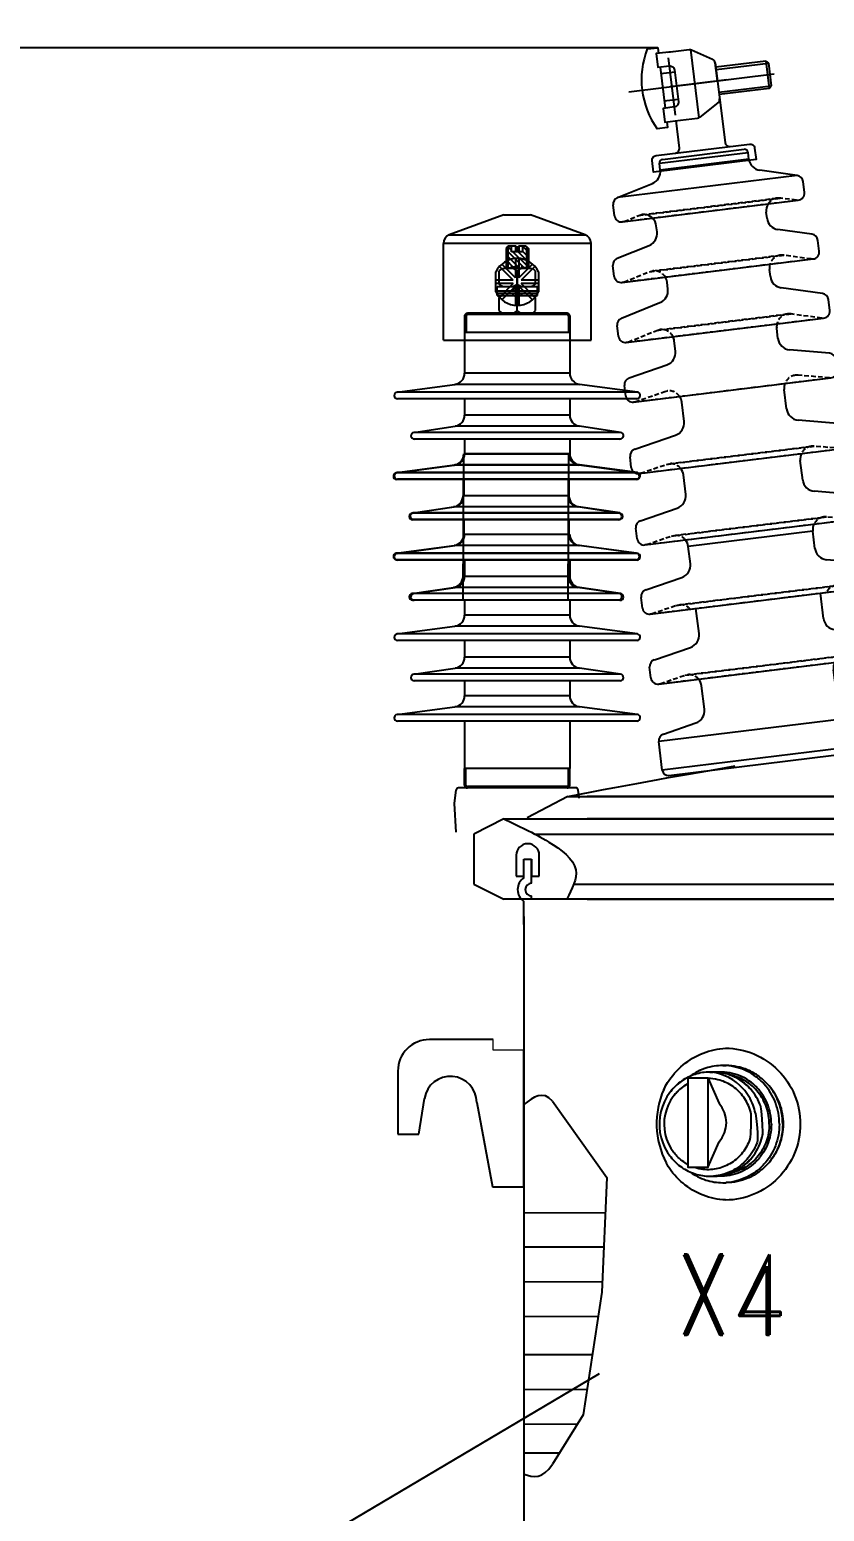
# Model space of a CAD drawing. Extents: x 4438 to 384502, y -178203 to -21188.
# Drawn here: x 381675.2 to 381908.5, y -172751.6 to -172316.9 of the extents above; entities that cross this region are included whole.
import ezdxf

# ---------------------------------------------------------------- set-up
doc = ezdxf.new("R2010")
doc.units = 0
doc.header["$LTSCALE"] = 8
doc.header["$MEASUREMENT"] = 0
doc.linetypes.add('ACAD_ISO04W100', pattern=[30, 24, -3, 0, -3])
doc.linetypes.add('HIDDEN', pattern=[0.375, 0.25, -0.125])
doc.layers.get('0').update_dxf_attribs({"linetype": 'CONTINUOUS'})
doc.layers.get('DEFPOINTS').update_dxf_attribs({"linetype": 'CONTINUOUS'})
for name, color, linetype in [('CEN', 1, 'ACAD_ISO04W100'), ('DEFAULT_2', 8, 'HIDDEN'), ('PL', 5, 'CONTINUOUS')]:
    doc.layers.add(name, color=color, linetype=linetype)
doc.layers.add('细', color=7, linetype='CONTINUOUS', lineweight=20)
doc.styles.add('DFT', font='simplex', dxfattribs={"width": 0.67, "bigfont": 'dft'})
doc.styles.add('数字与字母', font='romand.shx', dxfattribs={"width": 0.8, "bigfont": 'hztxt.shx'})
doc.dimstyles.new('INTE$0', dxfattribs={"dimscale": 5, "dimtxt": 4, "dimasz": 3, "dimexe": 3, "dimexo": 0, "dimgap": 1, "dimtad": 1, "dimdec": 3, "dimdsep": 46, "dimtxsty": 'DFT', "dimcen": 0, "dimclrd": 3, "dimclre": 3, "dimclrt": 6, "dimadec": 0, "dimazin": 0, "dimtfac": 1, "dimtdec": 3, "dimtix": 1, "dimtmove": 1, "dimatfit": 0, "dimfxl": 1, "dimtolj": 1, "dimtzin": 0, "dimarcsym": 0})

# ---------------------------------------------------------------- blocks, each defined once
blk = doc.blocks.new('*D19')
at = {"color": 3, "lineweight": -2, "transparency": 16777216}
for p, q in [((381859.58, -172322.17), (381582.87, -172322.17)), ((381597.87, -172352.17), (381597.87, -173004.6)), ((381820.31, -173034.6), (381582.87, -173034.6))]:
    blk.add_line(p, q, dxfattribs=at)
at = {"color": 3, "transparency": 16777216}
for points in [[(381592.87, -172352.17), (381602.87, -172352.17), (381597.87, -172322.17)], [(381592.87, -173004.6), (381602.87, -173004.6), (381597.87, -173034.6)]]:
    blk.add_solid(points, dxfattribs=at)
at = {"layer": 'DEFPOINTS', "color": 0, "transparency": 16777216}
for p in [(381859.58, -172322.17), (381597.87, -173034.6), (381820.31, -173034.6)]:
    blk.add_point(p, dxfattribs=at)
at = {"color": 6, "transparency": 16777216, "insert": (381562.87, -172678.38), "char_height": 45, "attachment_point": 5, "rotation": 90, "style": 'DFT'}
blk.add_mtext('\\A1;1230', dxfattribs=at)
blk = doc.blocks.new('8')
at = {"color": 7, "linetype": 'Continuous'}
for p, q in [((3546.32, -353.17), (3546.32, -350.18)), ((3546.32, -350.18), (3585.18, -350.18)), ((3585.18, -353.17), (3546.32, -353.17)), ((3547.84, -348.66), (3583.66, -348.66)), ((3585.18, -353.17), (3585.18, -350.18)), ((3526.36, -362.81), (3542.18, -358.57)), ((3605.15, -362.81), (3589.33, -358.57)), ((3524.1, -370.5), (3524.1, -365.76)), ((3605.15, -362.81), (3526.36, -362.81)), ((3607.41, -370.5), (3607.41, -365.76)), ((3527.15, -373.55), (3604.36, -373.55)), ((3541.62, -379.71), (3541.62, -377.06)), ((3589.88, -379.71), (3589.88, -377.06)), ((3523.05, -388.97), (3537.48, -385.11)), ((3608.45, -388.97), (3594.03, -385.11)), ((3520.79, -396.66), (3520.79, -391.92)), ((3610.71, -396.66), (3610.71, -391.92)), ((3523.84, -399.71), (3607.66, -399.71)), ((3543.27, -405.05), (3543.27, -401.9)), ((3588.23, -405.05), (3588.23, -401.9)), ((3521.66, -415.13), (3539.13, -410.45)), ((3609.85, -415.13), (3592.38, -410.45)), ((3519.4, -422.82), (3519.4, -418.08)), ((3612.11, -422.82), (3612.11, -418.08)), ((3522.45, -425.87), (3609.06, -425.87)), ((3543.27, -432.23), (3543.27, -427.68)), ((3588.23, -432.23), (3588.23, -427.68)), ((3521.81, -441.32), (3538.85, -437.7)), ((3609.69, -441.32), (3592.66, -437.7)), ((3519.4, -448.98), (3519.4, -444.3)), ((3612.11, -448.98), (3612.11, -444.3)), ((3522.45, -452.03), (3609.06, -452.03)), ((3543.27, -463.09), (3543.27, -454.58)), ((3588.23, -463.09), (3588.23, -454.58)), ((3520.42, -472.48), (3538.85, -468.56)), ((3611.09, -472.48), (3592.66, -468.56)), ((3518, -480.14), (3518, -475.46)), ((3613.5, -480.14), (3613.5, -475.46)), ((3521.05, -483.19), (3610.45, -483.19)), ((3540.1, -494.66), (3540.1, -486.11)), ((3591.41, -494.66), (3591.41, -486.11)), ((3519.15, -503.64), (3535.67, -500.12)), ((3612.36, -503.64), (3595.84, -500.12)), ((3516.73, -511.3), (3516.73, -506.62)), ((3614.77, -511.3), (3614.77, -506.62)), ((3519.78, -514.35), (3611.72, -514.35)), ((3538.45, -524.87), (3538.45, -517.35)), ((3593.06, -517.35), (3538.45, -517.35)), ((3593.06, -524.87), (3593.06, -517.35)), ((3517.75, -533.8), (3534.02, -530.34)), ((3613.76, -533.8), (3597.49, -530.34)), ((3515.33, -541.46), (3515.33, -536.78)), ((3616.17, -541.46), (3616.17, -536.78)), ((3518.38, -544.51), (3613.12, -544.51)), ((3538.45, -555.54), (3538.45, -544.44)), ((3593.06, -555.54), (3593.06, -544.44)), ((3517.75, -564.46), (3534.02, -561.01)), ((3613.76, -564.46), (3597.49, -561.01)), ((3515.33, -572.13), (3515.33, -567.45)), ((3616.17, -572.13), (3616.17, -567.45)), ((3518.38, -575.18), (3613.12, -575.18)), ((3536.8, -588.5), (3536.8, -578.24)), ((3594.71, -588.5), (3594.71, -578.24)), ((3517.75, -597.08), (3532.37, -593.97)), ((3613.76, -597.08), (3599.14, -593.97)), ((3515.33, -612.62), (3515.33, -600.06)), ((3616.17, -600.06), (3515.33, -600.06)), ((3616.17, -612.62), (3616.17, -600.06)), ((3616.17, -612.62), (3515.33, -612.62)), ((3517.87, -615.16), (3613.63, -615.16))]:
    blk.add_line(p, q, dxfattribs=at)
for centre, radius, start, end in [((3540.73, -353.17), 5.59, 285, 0), ((3547.84, -350.18), 1.52, 90, 180), ((3583.66, -350.18), 1.52, 0, 90), ((3590.77, -353.17), 5.59, 180, 255), ((3527.15, -365.76), 3.05, 105, 180), ((3604.36, -365.76), 3.05, 0, 75), ((3527.15, -370.5), 3.05, 180, 270), ((3536.03, -377.06), 5.59, 0, 39.38393), ((3595.47, -377.06), 5.59, 140.61607, 180), ((3604.36, -370.5), 3.05, 270, 0), ((3536.03, -379.71), 5.59, 285, 0), ((3595.47, -379.71), 5.59, 180, 255), ((3523.84, -391.92), 3.05, 105, 180), ((3607.66, -391.92), 3.05, 0, 75), ((3523.84, -396.66), 3.05, 180, 270), ((3537.68, -401.9), 5.59, 0, 23.29863), ((3593.82, -401.9), 5.59, 156.70137, 180), ((3607.66, -396.66), 3.05, 270, 0), ((3537.68, -405.05), 5.59, 285, 0), ((3593.82, -405.05), 5.59, 180, 255), ((3522.45, -418.08), 3.05, 105, 180), ((3609.06, -418.08), 3.05, 0, 75), ((3522.45, -422.82), 3.05, 180, 270), ((3609.06, -422.82), 3.05, 270, 0), ((3537.68, -427.68), 5.59, 0, 19.01022), ((3593.82, -427.68), 5.59, 160.98978, 180), ((3537.68, -432.23), 5.59, 282, 0), ((3593.82, -432.23), 5.59, 180, 258), ((3522.45, -444.3), 3.05, 102, 180), ((3609.06, -444.3), 3.05, 0, 78), ((3522.45, -448.98), 3.05, 180, 270), ((3609.06, -448.98), 3.05, 270, 0), ((3537.68, -454.58), 5.59, 0, 27.37606), ((3593.82, -454.58), 5.59, 152.62394, 180), ((3537.68, -463.09), 5.59, 282, 0), ((3593.82, -463.09), 5.59, 180, 258), ((3521.05, -475.46), 3.05, 102, 180), ((3610.45, -475.46), 3.05, 0, 78), ((3521.05, -480.14), 3.05, 180, 270), ((3534.51, -486.11), 5.59, 0, 31.68839), ((3597, -486.11), 5.59, 148.31161, 180), ((3610.45, -480.14), 3.05, 270, 0), ((3534.51, -494.66), 5.59, 282, 0), ((3597, -494.66), 5.59, 180, 258), ((3519.78, -506.62), 3.05, 102, 180), ((3611.72, -506.62), 3.05, 0, 78), ((3519.78, -511.3), 3.05, 180, 270), ((3532.86, -517.35), 5.59, 0, 32.609), ((3598.65, -517.35), 5.59, 147.391, 180), ((3611.72, -511.3), 3.05, 270, 0), ((3532.86, -524.87), 5.59, 282, 0), ((3598.65, -524.87), 5.59, 180, 258), ((3518.38, -536.78), 3.05, 102, 180), ((3613.12, -536.78), 3.05, 0, 78), ((3518.38, -541.46), 3.05, 180, 270), ((3613.12, -541.46), 3.05, 270, 0), ((3532.86, -555.54), 5.59, 282, 0), ((3598.65, -555.54), 5.59, 180, 258), ((3518.38, -567.45), 3.05, 102, 180), ((3613.12, -567.45), 3.05, 0, 78), ((3518.38, -572.13), 3.05, 180, 270), ((3613.12, -572.13), 3.05, 270, 0), ((3531.21, -578.24), 5.59, 0, 33.21466), ((3600.3, -578.24), 5.59, 146.78534, 180), ((3531.21, -588.5), 5.59, 282, 0), ((3600.3, -588.5), 5.59, 180, 258), ((3518.38, -600.06), 3.05, 102, 180), ((3613.12, -600.06), 3.05, 0, 78), ((3517.87, -612.62), 2.54, 180, 270), ((3613.63, -612.62), 2.54, 270, 0)]:
    blk.add_arc(centre, radius, start, end, dxfattribs=at)
at = {"layer": 'CEN', "ltscale": 0.5}
for p, q in [((3555.69, -305.09), (3555.69, -330.23)), ((3536.9, -317.66), (3600.69, -317.66)), ((3579.86, -317.66), (3554.93, -317.66))]:
    blk.add_line(p, q, dxfattribs=at)
at = {"layer": 'DEFAULT_2', "color": 8, "linetype": 'HIDDEN'}
for p, q in [((3527.94, -373.45), (3527.15, -373.55)), ((3527.94, -373.45), (3534.59, -371.67)), ((3527.94, -373.45), (3603.57, -373.45)), ((3534.59, -371.67), (3536.03, -371.47)), ((3534.59, -371.67), (3596.92, -371.67)), ((3536.16, -371.47), (3595.35, -371.47)), ((3596.92, -371.67), (3595.47, -371.47)), ((3603.57, -373.45), (3596.92, -371.67)), ((3603.57, -373.45), (3604.36, -373.55)), ((3524.63, -399.61), (3523.84, -399.71)), ((3524.63, -399.61), (3536.24, -396.5)), ((3524.63, -399.61), (3606.87, -399.61)), ((3536.24, -396.5), (3537.68, -396.31)), ((3536.24, -396.5), (3595.27, -396.5)), ((3537.68, -396.31), (3593.82, -396.31)), ((3595.27, -396.5), (3593.82, -396.31)), ((3606.87, -399.61), (3595.27, -396.5)), ((3606.87, -399.61), (3607.66, -399.71)), ((3523.24, -425.77), (3536.24, -422.28)), ((3536.24, -422.28), (3537.68, -422.09)), ((3536.24, -422.28), (3595.27, -422.28)), ((3537.68, -422.09), (3593.82, -422.09)), ((3595.27, -422.28), (3593.82, -422.09)), ((3608.27, -425.77), (3595.27, -422.28)), ((3523.24, -425.77), (3522.45, -425.87)), ((3523.24, -425.77), (3608.27, -425.77)), ((3608.27, -425.77), (3609.06, -425.87)), ((3523.08, -451.96), (3536.52, -449.11)), ((3536.52, -449.11), (3537.68, -448.99)), ((3594.99, -449.11), (3593.82, -448.99)), ((3608.42, -451.96), (3594.99, -449.11)), ((3523.08, -451.96), (3522.45, -452.03)), ((3523.08, -451.96), (3608.42, -451.96)), ((3608.42, -451.96), (3609.06, -452.03)), ((3521.69, -483.12), (3521.05, -483.19)), ((3521.69, -483.12), (3533.35, -480.65)), ((3521.69, -483.12), (3609.82, -483.12)), ((3533.35, -480.65), (3534.51, -480.52)), ((3533.35, -480.65), (3598.16, -480.65)), ((3534.64, -480.52), (3596.87, -480.52)), ((3598.16, -480.65), (3597, -480.52)), ((3609.82, -483.12), (3598.16, -480.65)), ((3609.82, -483.12), (3610.45, -483.19)), ((3520.42, -514.28), (3519.78, -514.35)), ((3520.42, -514.28), (3531.7, -511.89)), ((3520.42, -514.28), (3611.09, -514.28)), ((3531.7, -511.89), (3532.86, -511.76)), ((3531.7, -511.89), (3599.81, -511.89)), ((3533, -511.76), (3598.51, -511.76)), ((3599.81, -511.89), (3598.65, -511.76)), ((3611.09, -514.28), (3599.81, -511.89)), ((3611.09, -514.28), (3611.72, -514.35)), ((3519.02, -544.44), (3518.38, -544.51)), ((3519.02, -544.44), (3530.05, -542.1)), ((3519.02, -544.44), (3612.49, -544.44)), ((3530.05, -542.1), (3531.21, -541.98)), ((3530.05, -542.1), (3601.46, -542.1)), ((3531.36, -541.98), (3600.15, -541.98)), ((3601.46, -542.1), (3600.3, -541.98)), ((3612.49, -544.44), (3601.46, -542.1)), ((3612.49, -544.44), (3613.12, -544.51)), ((3519.02, -575.11), (3530.05, -572.77)), ((3530.05, -572.77), (3531.21, -572.65)), ((3530.05, -572.77), (3601.46, -572.77)), ((3531.36, -572.65), (3600.15, -572.65)), ((3601.46, -572.77), (3600.3, -572.65)), ((3612.49, -575.11), (3601.46, -572.77)), ((3519.02, -575.11), (3518.38, -575.18)), ((3519.02, -575.11), (3612.49, -575.11)), ((3612.49, -575.11), (3613.12, -575.18))]:
    blk.add_line(p, q, dxfattribs=at)
for centre, start, end in [((3536.03, -377.06), 39.38393, 90), ((3595.47, -377.06), 90, 140.61607), ((3537.68, -401.9), 23.29863, 90), ((3593.82, -401.9), 90, 156.70137), ((3537.68, -427.68), 19.01022, 90), ((3593.82, -427.68), 90, 160.98978), ((3537.68, -454.58), 27.37606, 90), ((3593.82, -454.58), 90, 152.62394), ((3534.51, -486.11), 31.68839, 90), ((3597, -486.11), 90, 148.31161), ((3532.86, -517.35), 32.609, 90), ((3598.65, -517.35), 90, 147.391), ((3531.21, -547.57), 33.21466, 90), ((3600.3, -547.57), 90, 146.78534), ((3531.21, -578.24), 33.21466, 90), ((3600.3, -578.24), 90, 146.78534)]:
    blk.add_arc(centre, 5.59, start, end, dxfattribs=at)
at = {"layer": 'PL', "ltscale": 0.5}
for p, q in [((3565.73, -302.73), (3565.73, -332.66)), ((3557.75, -311.66), (3551.69, -311.66)), ((3575.75, -317.66), (3575.75, -309.79)), ((3597.69, -311.66), (3575.75, -311.66)), ((3575.75, -312.66), (3598.69, -312.66)), ((3597.69, -311.66), (3597.69, -323.66)), ((3597.69, -311.66), (3598.69, -312.66)), ((3557.75, -323.66), (3551.69, -323.66)), ((3574.78, -327.24), (3566.23, -332.38)), ((3575.75, -322.66), (3598.69, -322.66)), ((3597.69, -323.66), (3598.69, -322.66)), ((3557.75, -332.66), (3565.2, -332.66))]:
    blk.add_line(p, q, dxfattribs=at)
for points in [[(3547.09, -300.16), (3551.69, -300.16), (3551.69, -302.66)], [(3551.69, -308.66), (3551.69, -326.66)], [(3575.75, -309.79), (3575.75, -344.66)], [(3598.69, -312.66), (3598.69, -322.66)], [(3597.69, -323.66), (3575.75, -323.66)], [(3551.69, -332.66), (3551.69, -335.16), (3547.09, -335.16)], [(3555.75, -344.66), (3555.75, -332.66)]]:
    blk.add_lwpolyline(points, dxfattribs=at)
for points in [[(3557.75, -302.66), (3550.75, -302.66), (3550.75, -308.66), (3555.75, -308.66, -0.414214), (3557.75, -310.66), (3557.75, -324.66, -0.414214), (3555.75, -326.66), (3550.75, -326.66), (3550.75, -332.66), (3557.75, -332.66)], [(3555.75, -302.66), (3565.2, -302.66, -0.135933), (3566.23, -302.95), (3574.78, -308.08)]]:
    blk.add_lwpolyline(points, format="xyb", dxfattribs=at)
blk.add_lwpolyline([(3545.25, -346.66), (3586.25, -346.66, -0.414214), (3588.25, -348.66), (3588.25, -353.66), (3543.25, -353.66), (3543.25, -348.66, -0.414214)], format="xyb", close=True, dxfattribs=at)
for centre, radius, start, end in [((3579.69, -317.66), 37, 151.77255, 208.22745), ((3573.75, -309.79), 2, 0, 59.03624), ((3573.75, -325.53), 2, 300.96376, 0), ((3565.2, -330.66), 2, 270, 300.96376), ((3553.75, -344.66), 2, 270, 0), ((3577.75, -344.66), 2, 180, 270)]:
    blk.add_arc(centre, radius, start, end, dxfattribs=at)

msp = doc.modelspace()

# ---------------------------------------------------------------- hatches: boundary and pattern name
at = {"layer": 'PL', "ltscale": 0.5}
h = msp.add_hatch(dxfattribs=at)
h.set_pattern_fill('ANSI31', color=256, scale=0.32832, style=0)
h.set_pattern_definition([(135, (339962.367, -166398.977), (0.737099422, 0.737099422), [])])
edge = h.paths.add_edge_path()
edge.add_line((381821.095, -172380.506), (381821.62, -172381.032))
edge.add_line((381821.62, -172381.032), (381821.62, -172386.469))
edge.add_spline(control_points=[(381821.62, -172386.469), (381821.443, -172386.588), (381821.267, -172386.707), (381821.095, -172386.782)], knot_values=[0, 0, 0, 0, 0.8057707, 0.8057707, 0.8057707, 0.8057707], degree=3, periodic=0)
edge.add_line((381821.095, -172386.782), (381821.095, -172380.506))
edge = h.paths.add_edge_path()
edge.add_line((381815.579, -172380.506), (381815.71, -172380.375))
edge.add_line((381815.71, -172380.375), (381816.695, -172380.375))
edge.add_line((381816.695, -172380.375), (381816.695, -172382.017))
edge.add_line((381816.695, -172382.017), (381819.979, -172382.017))
edge.add_line((381819.979, -172382.017), (381819.979, -172380.375))
edge.add_line((381819.979, -172380.375), (381820.964, -172380.375))
edge.add_line((381820.964, -172380.375), (381821.095, -172380.506))
edge.add_line((381821.095, -172380.506), (381821.095, -172386.782))
edge.add_spline(control_points=[(381821.095, -172386.782), (381820.897, -172386.868), (381820.478, -172386.926), (381819.906, -172386.019), (381819.508, -172386.763), (381819.252, -172386.93), (381819.232, -172386.942)], knot_values=[0.8057707, 0.8057707, 0.8057707, 0.8057707, 1.7319355, 2.8426125, 4.1334263, 4.24436, 4.24436, 4.24436, 4.24436], degree=3, periodic=0)
edge.add_line((381819.232, -172386.942), (381818.569, -172386.942))
edge.add_spline(control_points=[(381818.569, -172386.942), (381818.088, -172386.763), (381817.079, -172385.955), (381816.091, -172387.075), (381815.636, -172386.718), (381815.579, -172386.677)], knot_values=[5.3534592, 5.3534592, 5.3534592, 5.3534592, 7.6165352, 9.6787752, 9.9790451, 9.9790451, 9.9790451, 9.9790451], degree=3, periodic=0)
edge.add_spline(control_points=[(381815.054, -172386.75), (381815.157, -172386.663), (381815.332, -172386.513), (381815.506, -172386.625), (381815.579, -172386.677)], knot_values=[9.9790451, 9.9790451, 9.9790451, 9.9790451, 10.5176545, 10.8980968, 10.8980968, 10.8980968, 10.8980968], degree=3, periodic=0)
edge.add_line((381815.579, -172386.677), (381815.579, -172380.506))
edge = h.paths.add_edge_path()
edge.add_line((381815.054, -172381.032), (381815.579, -172380.506))
edge.add_line((381815.579, -172380.506), (381815.579, -172386.677))
edge.add_spline(control_points=[(381815.579, -172386.677), (381815.506, -172386.625), (381815.332, -172386.513), (381815.157, -172386.663), (381815.054, -172386.75)], knot_values=[9.9790451, 9.9790451, 9.9790451, 9.9790451, 10.3594874, 10.8980968, 10.8980968, 10.8980968, 10.8980968], degree=3, periodic=0)
edge.add_line((381815.054, -172386.75), (381815.054, -172381.032))

# ---------------------------------------------------------------- linework, layer by layer
at = {"color": 1}
msp.add_line((381738.741, -172772.537), (381842.438, -172711.137), dxfattribs=at)
at = {"layer": 'PL', "ltscale": 0.5}
for p, q in [((381814.397, -172371.182), (381798.382, -172377.113)), ((381814.397, -172371.182), (381822.277, -172371.182)), ((381838.292, -172377.113), (381822.277, -172371.182)), ((381796.668, -172407.954), (381796.668, -172379.576)), ((381840.006, -172379.576), (381796.668, -172379.576)), ((381798.382, -172377.113), (381838.292, -172377.113)), ((381840.006, -172407.954), (381840.006, -172379.576)), ((381815.71, -172380.375), (381815.054, -172381.032)), ((381815.054, -172381.032), (381815.054, -172386.942)), ((381815.579, -172380.506), (381815.579, -172386.942)), ((381818.009, -172380.375), (381815.71, -172380.375)), ((381816.695, -172382.017), (381816.695, -172380.375)), ((381819.979, -172382.017), (381816.695, -172382.017)), ((381817.816, -172380.616), (381817.816, -172381.775)), ((381817.844, -172384.018), (381817.844, -172389.706)), ((381818.009, -172380.375), (381818.009, -172382.017)), ((381818.665, -172382.017), (381818.665, -172380.375)), ((381820.964, -172380.375), (381818.665, -172380.375)), ((381818.829, -172384.018), (381818.829, -172389.706)), ((381818.858, -172381.801), (381818.858, -172380.591)), ((381819.979, -172382.017), (381819.979, -172380.375)), ((381820.964, -172380.375), (381821.62, -172381.032)), ((381821.095, -172380.506), (381821.095, -172386.942)), ((381821.62, -172381.032), (381821.62, -172386.942)), ((381812.935, -172387.738), (381812.935, -172391.399)), ((381817.148, -172390.402), (381813.126, -172386.38)), ((381817.844, -172389.706), (381813.822, -172385.684)), ((381822.226, -172386.942), (381814.448, -172386.942)), ((381818.337, -172391.399), (381818.337, -172387.738)), ((381818.337, -172388.574), (381818.337, -172396.252)), ((381822.852, -172385.684), (381818.829, -172389.706)), ((381823.548, -172386.38), (381819.526, -172390.402)), ((381823.739, -172391.399), (381823.739, -172387.738)), ((381817.148, -172390.402), (381812.099, -172390.402)), ((381817.148, -172391.387), (381812.099, -172391.387)), ((381812.428, -172394.821), (381812.428, -172392.195)), ((381812.428, -172392.195), (381824.246, -172392.195)), ((381817.148, -172391.387), (381813.126, -172395.409)), ((381817.844, -172392.084), (381813.822, -172396.106)), ((381816.847, -172393.508), (381817.936, -172392.195)), ((381817.844, -172392.084), (381817.844, -172397.772)), ((381817.98, -172393.508), (381819.069, -172392.195)), ((381822.852, -172396.106), (381818.829, -172392.084)), ((381818.829, -172392.084), (381818.829, -172397.772)), ((381824.575, -172390.402), (381819.526, -172390.402)), ((381824.575, -172391.387), (381819.526, -172391.387)), ((381823.548, -172395.409), (381819.526, -172391.387)), ((381824.246, -172394.821), (381824.246, -172392.195)), ((381812.428, -172393.508), (381824.246, -172393.508)), ((381812.428, -172394.165), (381824.246, -172394.165)), ((381812.428, -172394.821), (381824.246, -172394.821)), ((381812.935, -172395.617), (381812.935, -172399.278)), ((381818.337, -172399.278), (381818.337, -172395.617)), ((381823.739, -172399.278), (381823.739, -172395.617)), ((381802.906, -172400.862), (381802.906, -172405.721)), ((381803.3, -172400.862), (381803.3, -172405.721)), ((381832.98, -172400.074), (381803.694, -172400.074)), ((381832.98, -172400.468), (381803.694, -172400.468)), ((381833.374, -172400.862), (381833.374, -172405.721)), ((381833.768, -172400.862), (381833.768, -172405.721)), ((381802.906, -172405.721), (381802.906, -172407.954)), ((381803.3, -172405.721), (381802.906, -172405.721)), ((381833.374, -172405.721), (381803.3, -172405.721)), ((381833.768, -172405.721), (381833.374, -172405.721)), ((381833.768, -172405.721), (381833.768, -172407.954)), ((381796.668, -172407.954), (381840.006, -172407.954)), ((381802.906, -172407.954), (381802.906, -172417.698)), ((381833.768, -172407.954), (381833.768, -172417.679)), ((381833.768, -172417.698), (381802.906, -172417.698)), ((381783.076, -172423.201), (381800.057, -172420.933)), ((381853.598, -172423.201), (381783.076, -172423.201)), ((381836.617, -172420.933), (381800.057, -172420.933)), ((381853.598, -172423.201), (381836.617, -172420.933)), ((381853.519, -172425.161), (381783.155, -172425.161)), ((381802.906, -172425.161), (381802.906, -172429.986)), ((381833.768, -172425.161), (381833.768, -172429.986)), ((381833.768, -172429.986), (381802.906, -172429.986)), ((381787.988, -172435.019), (381800.101, -172433.234)), ((381848.686, -172435.019), (381787.988, -172435.019)), ((381836.572, -172433.234), (381800.101, -172433.234)), ((381848.686, -172435.019), (381836.572, -172433.234)), ((381848.594, -172436.977), (381788.08, -172436.977)), ((381802.906, -172436.977), (381802.906, -172441.337)), ((381833.768, -172436.977), (381833.768, -172441.337)), ((381782.832, -172446.883), (381799.813, -172444.615)), ((381783.076, -172446.84), (381800.057, -172444.572)), ((381836.372, -172444.615), (381799.813, -172444.615)), ((381836.617, -172444.572), (381800.057, -172444.572)), ((381802.423, -172484.255), (381802.662, -172441.38)), ((381802.423, -172484.255), (381802.662, -172441.38)), ((381833.524, -172441.38), (381802.662, -172441.38)), ((381833.768, -172441.337), (381802.906, -172441.337)), ((381833.285, -172484.255), (381833.524, -172441.38)), ((381833.285, -172484.255), (381833.524, -172441.38)), ((381853.353, -172446.883), (381836.372, -172444.615)), ((381853.598, -172446.84), (381836.617, -172444.572)), ((381853.353, -172446.883), (381782.832, -172446.883)), ((381853.274, -172448.843), (381782.911, -172448.843)), ((381853.598, -172446.84), (381783.076, -172446.84)), ((381853.519, -172448.8), (381783.155, -172448.8)), ((381802.42, -172448.843), (381802.42, -172453.668)), ((381802.664, -172448.8), (381802.664, -172453.625)), ((381833.282, -172448.843), (381833.282, -172453.668)), ((381833.526, -172448.8), (381833.526, -172453.625)), ((381833.282, -172453.668), (381802.42, -172453.668)), ((381833.526, -172453.625), (381802.664, -172453.625)), ((381787.502, -172458.701), (381799.615, -172456.916)), ((381787.746, -172458.658), (381799.86, -172456.873)), ((381836.087, -172456.916), (381799.615, -172456.916)), ((381836.331, -172456.873), (381799.86, -172456.873)), ((381848.2, -172458.701), (381836.087, -172456.916)), ((381848.444, -172458.658), (381836.331, -172456.873)), ((381848.2, -172458.701), (381787.502, -172458.701)), ((381848.108, -172460.659), (381787.594, -172460.659)), ((381848.444, -172458.658), (381787.746, -172458.658)), ((381848.352, -172460.616), (381787.838, -172460.616)), ((381802.42, -172460.659), (381802.42, -172465.019)), ((381802.42, -172460.659), (381802.42, -172465.019)), ((381802.664, -172460.616), (381802.664, -172464.976)), ((381802.664, -172460.616), (381802.664, -172464.976)), ((381833.282, -172460.659), (381833.282, -172465.019)), ((381833.282, -172460.659), (381833.282, -172465.019)), ((381833.526, -172460.616), (381833.526, -172464.976)), ((381833.526, -172460.616), (381833.526, -172464.976)), ((381833.526, -172464.976), (381802.664, -172464.976)), ((381833.765, -172465.019), (381802.903, -172465.019)), ((381782.835, -172470.479), (381799.816, -172468.211)), ((381853.356, -172470.479), (381782.835, -172470.479)), ((381783.074, -172470.522), (381800.055, -172468.254)), ((381853.595, -172470.522), (381783.074, -172470.522)), ((381836.375, -172468.211), (381799.816, -172468.211)), ((381836.614, -172468.254), (381800.055, -172468.254)), ((381853.356, -172470.479), (381836.375, -172468.211)), ((381853.595, -172470.522), (381836.614, -172468.254)), ((381853.277, -172472.439), (381782.914, -172472.439)), ((381853.516, -172472.482), (381783.152, -172472.482)), ((381802.423, -172472.439), (381802.423, -172477.264)), ((381802.903, -172472.482), (381802.903, -172477.307)), ((381833.285, -172472.439), (381833.285, -172477.264)), ((381833.765, -172472.482), (381833.765, -172477.307)), ((381833.285, -172477.264), (381802.423, -172477.264)), ((381833.765, -172477.307), (381802.903, -172477.307)), ((381787.505, -172482.297), (381799.618, -172480.512)), ((381848.203, -172482.297), (381787.505, -172482.297)), ((381848.111, -172484.255), (381787.597, -172484.255)), ((381787.985, -172482.34), (381800.099, -172480.555)), ((381848.683, -172482.34), (381787.985, -172482.34)), ((381836.089, -172480.512), (381799.618, -172480.512)), ((381836.57, -172480.555), (381800.099, -172480.555)), ((381848.203, -172482.297), (381836.089, -172480.512)), ((381848.683, -172482.34), (381836.57, -172480.555)), ((381848.591, -172484.298), (381788.077, -172484.298)), ((381802.903, -172484.298), (381802.903, -172488.658)), ((381802.903, -172484.298), (381802.903, -172488.658)), ((381833.765, -172484.298), (381833.765, -172488.658)), ((381833.765, -172484.298), (381833.765, -172488.658)), ((381783.074, -172494.161), (381800.055, -172491.893)), ((381836.614, -172491.893), (381800.055, -172491.893)), ((381833.765, -172488.658), (381802.903, -172488.658)), ((381853.595, -172494.161), (381836.614, -172491.893)), ((381853.595, -172494.161), (381783.074, -172494.161)), ((381853.516, -172496.121), (381783.152, -172496.121)), ((381802.903, -172496.121), (381802.903, -172500.946)), ((381833.765, -172496.121), (381833.765, -172500.946)), ((381833.765, -172500.946), (381802.903, -172500.946)), ((381787.985, -172505.979), (381800.099, -172504.194)), ((381848.683, -172505.979), (381787.985, -172505.979)), ((381836.57, -172504.194), (381800.099, -172504.194)), ((381848.683, -172505.979), (381836.57, -172504.194)), ((381848.591, -172507.937), (381788.077, -172507.937)), ((381802.903, -172507.937), (381802.903, -172512.297)), ((381802.903, -172507.937), (381802.903, -172512.297)), ((381833.765, -172507.937), (381833.765, -172512.297)), ((381833.765, -172507.937), (381833.765, -172512.297)), ((381833.765, -172512.297), (381802.903, -172512.297)), ((381783.074, -172517.8), (381800.055, -172515.532)), ((381853.595, -172517.8), (381783.074, -172517.8)), ((381836.614, -172515.532), (381800.055, -172515.532)), ((381853.595, -172517.8), (381836.614, -172515.532)), ((381853.516, -172519.76), (381783.152, -172519.76)), ((381802.903, -172519.76), (381802.903, -172533.676)), ((381833.765, -172519.76), (381833.765, -172533.676)), ((381803.297, -172533.676), (381802.903, -172533.676)), ((381802.903, -172538.535), (381802.903, -172533.676)), ((381803.297, -172533.676), (381802.903, -172533.676)), ((381802.903, -172538.535), (381802.903, -172533.676)), ((381803.297, -172538.535), (381803.297, -172533.676)), ((381833.371, -172533.676), (381803.297, -172533.676)), ((381803.297, -172538.535), (381803.297, -172533.676)), ((381833.371, -172533.676), (381803.297, -172533.676)), ((381833.765, -172533.676), (381833.371, -172533.676)), ((381833.371, -172538.535), (381833.371, -172533.676)), ((381833.765, -172533.676), (381833.371, -172533.676)), ((381833.371, -172538.535), (381833.371, -172533.676)), ((381833.765, -172538.535), (381833.765, -172533.676)), ((381833.765, -172538.535), (381833.765, -172533.676)), ((381799.948, -172543.92), (381800.428, -172539.902)), ((381835.843, -172539.323), (381801.08, -172539.323)), ((381832.977, -172538.929), (381803.691, -172538.929)), ((381832.977, -172539.323), (381803.691, -172539.323)), ((381832.977, -172539.323), (381803.691, -172539.323)), ((381836.53, -172542.322), (381836.241, -172539.902)), ((381800.435, -172552.349), (381799.948, -172543.92))]:
    msp.add_line(p, q, dxfattribs=at)
at = {"layer": 'PL', "color": 7, "ltscale": 0.5}
for p, q in [((381833.198, -172541.812), (381821.237, -172548.072)), ((381833.161, -172541.832), (382101.402, -172541.832)), ((382107.095, -172541.832), (381838.855, -172541.832)), ((381814.435, -172548.449), (381805.623, -172552.855)), ((381814.435, -172548.449), (382101.402, -172548.449)), ((382125.821, -172548.449), (381838.855, -172548.449)), ((381805.623, -172552.855), (381805.623, -172567.543)), ((381823.46, -172552.855), (381938.841, -172552.855)), ((381818.055, -172559.094), (381818.055, -172565.186)), ((381820.311, -172565.736), (381820.311, -172560.199)), ((381820.311, -172565.186), (381820.311, -172560.222)), ((381820.311, -172560.222), (381822.567, -172560.222)), ((381820.311, -172560.222), (381822.567, -172560.222)), ((381822.567, -172567.318), (381822.567, -172560.199)), ((381822.567, -172560.222), (381822.567, -172565.186)), ((381824.823, -172565.186), (381824.823, -172559.094)), ((381818.055, -172565.186), (381820.311, -172565.186)), ((381822.567, -172565.186), (381824.823, -172565.186)), ((381805.623, -172567.543), (381814.435, -172571.95)), ((381822.567, -172571.95), (381822.567, -172571.031)), ((381834.938, -172567.543), (381938.841, -172567.543)), ((382101.402, -172571.95), (381814.435, -172571.95)), ((381820.311, -172579.407), (381820.311, -172572.613)), ((381838.855, -172571.95), (382125.821, -172571.95)), ((381820.311, -172577.023), (381820.311, -173034.602)), ((381811.284, -172613.145), (381792.55, -172613.145)), ((381820.311, -172656.328), (381820.311, -172616.229)), ((381820.311, -172656.328), (381820.311, -172616.229)), ((381783.297, -172622.398), (381783.297, -172640.905)), ((381783.297, -172622.398), (381783.297, -172640.905)), ((381874.888, -172622.691), (381875.887, -172622.691)), ((381878.677, -172620.782), (381879.666, -172620.782)), ((381874.24, -172624.405), (381877.562, -172631.929)), ((381789.466, -172640.905), (381791.101, -172630.459)), ((381789.466, -172640.905), (381791.101, -172630.459)), ((381806.43, -172631.652), (381811.057, -172656.328)), ((381806.43, -172631.652), (381811.057, -172656.328)), ((381860.943, -172627.79), (381860.942, -172627.783)), ((381783.297, -172640.905), (381789.466, -172640.905)), ((381783.297, -172640.905), (381789.466, -172640.905)), ((381874.24, -172650.709), (381877.562, -172643.185)), ((381860.942, -172648.151), (381860.943, -172648.144)), ((381874.888, -172653.242), (381875.887, -172653.242)), ((381811.057, -172656.328), (381820.311, -172656.328)), ((381811.057, -172656.328), (381820.311, -172656.328)), ((381878.677, -172655.152), (381879.666, -172655.152)), ((381820.311, -172663.9), (381844.176, -172663.975)), ((381820.311, -172673.934), (381843.733, -172674.008)), ((381820.311, -172684.163), (381843.284, -172684.2)), ((381820.311, -172694.327), (381842.068, -172694.395)), ((381820.311, -172705.535), (381840.374, -172705.598)), ((381820.311, -172715.764), (381838.833, -172715.794)), ((381820.311, -172720.078), (381820.311, -172749.454)), ((381820.311, -172725.928), (381835.995, -172725.977)), ((381820.311, -172734.406), (381830.738, -172734.439))]:
    msp.add_line(p, q, dxfattribs=at)
at = {"layer": 'PL', "ltscale": 0.5}
for points in [[(381812.099, -172393.818), (381812.099, -172387.945)], [(381824.575, -172387.945), (381824.575, -172393.818)]]:
    msp.add_lwpolyline(points, dxfattribs=at)
at = {"layer": 'PL', "color": 7, "ltscale": 0.5}
msp.add_lwpolyline([(381868.52, -172624.405), (381874.24, -172624.405), (381874.24, -172650.709), (381868.52, -172650.709)], close=True, dxfattribs=at)
at = {"layer": 'PL', "color": 7, "ltscale": 0.5, "flags": 128}
msp.add_lwpolyline([(381828.716, -172631.249), (381844.633, -172653.611), (381843.15, -172687.24), (381837.711, -172723.216), (381828.716, -172737.692)], dxfattribs=at)
at = {"layer": 'PL', "ltscale": 0.5}
for centre, radius, start, end in [((381799.294, -172379.576), 2.627, 110.32314, 180), ((381837.38, -172379.576), 2.627, 0, 69.67686), ((381818.337, -172390.881), 6.895, 25.20877, 154.79123), ((381814.557, -172388.984), 2.045, 93.03774, 142.45965), ((381816.715, -172388.984), 2.045, 37.54035, 86.96226), ((381819.959, -172388.984), 2.045, 93.03774, 142.45965), ((381822.117, -172388.984), 2.045, 37.54035, 86.96226), ((381814.557, -172390.152), 2.045, 217.54035, 266.96226), ((381816.715, -172390.152), 2.045, 273.03774, 322.45965), ((381819.959, -172390.152), 2.045, 217.54035, 266.96226), ((381822.117, -172390.152), 2.045, 273.03774, 322.45965), ((381818.337, -172390.881), 6.895, 205.20877, 334.79123), ((381814.557, -172396.864), 2.045, 93.03774, 142.45965), ((381816.715, -172396.864), 2.045, 37.54035, 86.96226), ((381819.959, -172396.864), 2.045, 93.03774, 142.45965), ((381822.117, -172396.864), 2.045, 37.54035, 86.96226), ((381803.694, -172400.862), 0.788, 90, 180), ((381803.694, -172400.862), 0.394, 90, 180), ((381814.557, -172398.032), 2.045, 217.54035, 266.96226), ((381816.715, -172398.032), 2.045, 273.03774, 322.45965), ((381819.959, -172398.032), 2.045, 217.54035, 266.96226), ((381822.117, -172398.032), 2.045, 273.03774, 322.45965), ((381832.98, -172400.862), 0.788, 0, 89.9254), ((381832.98, -172400.862), 0.394, 0, 89.9254), ((381799.623, -172417.679), 3.283, 277.60747, 0), ((381837.051, -172417.679), 3.283, 180, 262.39253), ((381783.207, -172424.177), 0.985, 97.60747, 272), ((381853.467, -172424.177), 0.985, 268, 82.39253), ((381799.623, -172429.986), 3.283, 278.38367, 0), ((381837.051, -172429.986), 3.283, 180, 261.61633), ((381788.132, -172435.994), 0.985, 98.38367, 273), ((381848.542, -172435.994), 0.985, 267, 81.61633), ((381799.378, -172441.361), 3.283, 277.60747, 0), ((381799.623, -172441.318), 3.283, 277.60747, 0), ((381836.807, -172441.361), 3.283, 180, 262.39253), ((381837.051, -172441.318), 3.283, 180, 262.39253), ((381782.962, -172447.859), 0.985, 97.60747, 267), ((381783.207, -172447.816), 0.985, 97.60747, 267), ((381853.223, -172447.859), 0.985, 273, 82.39253), ((381853.467, -172447.816), 0.985, 273, 82.39253), ((381799.137, -172453.668), 3.283, 278.38367, 0), ((381799.381, -172453.625), 3.283, 278.38367, 0), ((381836.565, -172453.668), 3.283, 180, 261.61633), ((381836.81, -172453.625), 3.283, 180, 261.61633), ((381787.646, -172459.676), 0.985, 98.38367, 267), ((381787.89, -172459.633), 0.985, 98.38367, 267), ((381848.056, -172459.676), 0.985, 273, 81.61633), ((381848.301, -172459.633), 0.985, 273, 81.61633), ((381799.381, -172464.957), 3.283, 277.60747, 0), ((381799.62, -172465), 3.283, 277.60747, 0), ((381836.81, -172464.957), 3.283, 180, 262.39253), ((381837.049, -172465), 3.283, 180, 262.39253), ((381782.965, -172471.455), 0.985, 97.60747, 267), ((381783.204, -172471.498), 0.985, 97.60747, 267), ((381853.226, -172471.455), 0.985, 273, 82.39253), ((381853.465, -172471.498), 0.985, 273, 82.39253), ((381799.139, -172477.264), 3.283, 278.38367, 0), ((381799.62, -172477.307), 3.283, 278.38367, 0), ((381836.568, -172477.264), 3.283, 180, 261.61633), ((381837.049, -172477.307), 3.283, 180, 261.61633), ((381787.648, -172483.272), 0.985, 98.38367, 267), ((381788.129, -172483.315), 0.985, 98.38367, 267), ((381848.059, -172483.272), 0.985, 273, 81.61633), ((381848.54, -172483.315), 0.985, 273, 81.61633), ((381799.62, -172488.639), 3.283, 277.60747, 0), ((381837.049, -172488.639), 3.283, 180, 262.39253), ((381783.204, -172495.137), 0.985, 97.60747, 267), ((381853.465, -172495.137), 0.985, 273, 82.39253), ((381799.62, -172500.946), 3.283, 278.38367, 0), ((381837.049, -172500.946), 3.283, 180, 261.61633), ((381788.129, -172506.954), 0.985, 98.38367, 267), ((381848.54, -172506.954), 0.985, 273, 81.61633), ((381799.62, -172512.278), 3.283, 277.60747, 0), ((381837.049, -172512.278), 3.283, 180, 262.39253), ((381783.204, -172518.776), 0.985, 97.60747, 267), ((381853.465, -172518.776), 0.985, 273, 82.39253), ((381801.08, -172539.98), 0.657, 90, 173.17825), ((381803.691, -172538.535), 0.788, 180, 270), ((381803.691, -172538.535), 0.394, 180, 270), ((381832.977, -172538.535), 0.394, 270.0746, 0), ((381832.977, -172538.535), 0.788, 270.0746, 0), ((381835.589, -172539.98), 0.657, 6.82175, 90)]:
    msp.add_arc(centre, radius, start, end, dxfattribs=at)
at = {"layer": 'PL', "color": 7, "ltscale": 0.5}
for centre, radius, start, end in [((381821.439, -172559.094), 3.384, 0, 180), ((381822.567, -172569.174), 4.113, 123.26906, 236.73094), ((381822.567, -172569.174), 1.857, 90, 270), ((381792.55, -172622.398), 9.253, 90, 180), ((381792.55, -172622.398), 9.253, 90, 180), ((381874.888, -172636.953), 14.261, 85.98879, 89.99999), ((381873.424, -172637.626), 15.056, 41.72278, 82.42944), ((381874.89, -172636.929), 14.237, 85.56371, 85.98758), ((381875.887, -172636.957), 14.265, 83.66321, 89.99813), ((381875.882, -172636.993), 14.302, 78.88549, 83.65812), ((381875.878, -172637.008), 14.318, 75.09054, 78.88433), ((381878.677, -172636.819), 16.037, 86.47576, 89.99874), ((381875.856, -172637.087), 14.399, 69.98643, 75.0871), ((381798.719, -172631.652), 7.711, 0, 171.1042), ((381798.719, -172631.652), 7.711, 0, 171.1042), ((381875.51, -172637.969), 15.475, 120.07231, 212.31233), ((381874.971, -172637.967), 13.539, 118.45698, 217.67372), ((381875.842, -172637.126), 14.441, 66.61948, 69.98633), ((381875.796, -172637.229), 14.554, 60.95506, 66.61423), ((381875.767, -172637.282), 14.614, 58.24078, 60.95647), ((381875.691, -172637.401), 14.755, 51.75972, 58.23255), ((381875.648, -172637.457), 14.825, 49.94556, 51.76289), ((381875.541, -172637.579), 14.988, 42.33588, 49.93294), ((381884.142, -172637.804), 24.895, 156.26427, 207.53399), ((381871.38, -172637.557), 8.36, 317.68628, 42.31372), ((381875.541, -172638.355), 14.988, 310.06712, 317.66207), ((381874.888, -172638.981), 14.261, 270.00001, 274.01121), ((381874.89, -172639.005), 14.237, 274.01242, 274.43629), ((381875.887, -172638.977), 14.265, 270.00187, 276.33515), ((381875.882, -172638.941), 14.302, 276.34023, 281.11384), ((381875.878, -172638.925), 14.318, 281.115, 284.90778), ((381875.856, -172638.847), 14.399, 284.91123, 290.01233), ((381875.842, -172638.808), 14.441, 290.01243, 293.37925), ((381875.796, -172638.705), 14.554, 293.3845, 299.04372), ((381875.767, -172638.652), 14.614, 299.04231, 301.75859), ((381875.691, -172638.533), 14.755, 301.76683, 308.23914), ((381875.648, -172638.477), 14.825, 308.23597, 310.05451), ((381878.677, -172639.115), 16.037, 270.00126, 273.52424)]:
    msp.add_arc(centre, radius, start, end, dxfattribs=at)
at = {"layer": 'PL', "ltscale": 0.5}
msp.add_open_spline([(381821.62, -172386.469), (381821.24, -172386.725), (381820.616, -172387.146), (381819.906, -172386.019), (381818.973, -172387.763), (381817.34, -172385.66), (381816.01, -172387.167), (381815.39, -172386.464), (381815.157, -172386.663), (381815.054, -172386.75)], degree=3, knots=[0, 0, 0, 0, 1.7319355, 2.8426125, 4.1334263, 7.6165352, 9.6787752, 10.3594874, 10.8980968, 10.8980968, 10.8980968, 10.8980968], dxfattribs=at)
at = {"layer": 'PL', "color": 7, "ltscale": 0.5}
for points in [[(381833.198, -172541.812), (381852.252, -172538.182), (381868.392, -172535.244), (381882.319, -172532.879)], [(381828.716, -172631.249), (381825.899, -172627.943), (381823.081, -172630.055), (381820.311, -172632.189)], [(381820.311, -172740.663), (381823.035, -172741.532), (381825.849, -172742.246), (381828.716, -172737.692)]]:
    msp.add_open_spline(points, degree=3, dxfattribs=at)
msp.add_spline([(381814.435, -172548.449), (381827.584, -172555.21), (381835.535, -172563.361), (381832.85, -172571.95)], degree=3, dxfattribs=at)
for points, knots in [([(381861.352, -172627.783), (381861.689, -172627.105), (381863.192, -172624.422), (381866.752, -172620.34), (381872.727, -172616.787), (381877.257, -172615.819), (381879.514, -172615.713)], [0.1713312, 0.1713312, 0.1713312, 0.1713312, 0.25361004, 0.50477744, 0.75329172, 1, 1, 1, 1]), ([(381879.501, -172615.69), (381882.325, -172615.69), (381888.075, -172616.882), (381895.337, -172621.837), (381900.262, -172629.213), (381901.428, -172635.067), (381901.428, -172637.967)], [0, 0, 0, 0, 0.2459609, 0.4956412, 0.7474481, 1, 1, 1, 1]), ([(381874.888, -172622.691), (381873.427, -172622.691), (381870.477, -172623.146), (381866.465, -172625.126), (381863.892, -172627.56), (381862.722, -172629.228), (381862.431, -172629.693)], [0, 0, 0, 0, 0.24782256, 0.49672452, 0.74741621, 0.83991315, 0.83991315, 0.83991315, 0.83991315]), ([(381878.677, -172620.782), (381876.988, -172620.782), (381873.579, -172621.321), (381870.507, -172622.889), (381869.13, -172623.882)], [0, 0, 0, 0, 0.4988158, 1, 1, 1, 1]), ([(381890.361, -172641.151), (381890.423, -172640.831), (381890.225, -172634.049), (381889.652, -172632.096), (381888.281, -172629.44), (381886.432, -172627.11), (381884.177, -172625.194), (381881.6, -172623.768), (381878.801, -172622.889), (381876.856, -172622.691), (381875.887, -172622.691)], [0.12194374, 0.12194374, 0.12194374, 0.12194374, 0.12677734, 0.25327819, 0.37928554, 0.50464105, 0.62929002, 0.75328513, 0.876775, 1, 1, 1, 1]), ([(381892.938, -172637.967), (381892.938, -172636.913), (381892.727, -172634.803), (381891.787, -172631.775), (381890.266, -172629.009), (381888.226, -172626.626), (381885.754, -172624.728), (381882.956, -172623.396), (381879.953, -172622.691), (381877.896, -172622.658), (381876.882, -172622.751)], [0, 0, 0, 0, 0.1272333, 0.2541042, 0.3803285, 0.5057114, 0.6302036, 0.7539071, 0.8770607, 1, 1, 1, 1]), ([(381895.277, -172637.967), (381895.277, -172635.818), (381894.489, -172631.499), (381891.628, -172626.837), (381888.472, -172623.966), (381885.755, -172622.309), (381882.787, -172621.211), (381880.705, -172620.876), (381879.663, -172620.812)], [0, 0, 0, 0, 0.2532512, 0.5043432, 0.6292554, 0.7533897, 0.8768919, 1, 1, 1, 1]), ([(381896.265, -172637.967), (381896.265, -172636.844), (381896.052, -172634.596), (381895.103, -172631.356), (381893.562, -172628.367), (381891.487, -172625.745), (381888.956, -172623.592), (381886.066, -172621.991), (381882.93, -172621.004), (381880.751, -172620.782), (381879.666, -172620.782)], [0, 0, 0, 0, 0.1271196, 0.2539133, 0.3801207, 0.505552, 0.6301381, 0.7539382, 0.8771334, 1, 1, 1, 1]), ([(381868.52, -172626.064), (381867.296, -172626.712), (381865.779, -172627.863), (381864.556, -172629.299), (381864.256, -172629.693)], [0.75639103, 0.75639103, 0.75639103, 0.75639103, 0.87393683, 0.91589559, 0.91589559, 0.91589559, 0.91589559]), ([(381886.933, -172634.785), (381886.834, -172634.366), (381886.304, -172632.514), (381884.685, -172629.48), (381881.391, -172626.43), (381877.741, -172624.869), (381875.303, -172624.597), (381874.327, -172624.601)], [0.09088188, 0.09088188, 0.09088188, 0.09088188, 0.12735836, 0.2538312, 0.37890638, 0.50267986, 0.58548936, 0.58548936, 0.58548936, 0.58548936]), ([(381892.323, -172637.967), (381892.323, -172636.294), (381891.763, -172632.934), (381889.327, -172628.491), (381885.58, -172625.146), (381882.467, -172623.915), (381880.875, -172623.596)], [0, 0, 0, 0, 0.2534523, 0.5050708, 0.7538289, 1, 1, 1, 1]), ([(381888.25, -172634.785), (381888.083, -172633.975), (381887.33, -172631.362), (381885.905, -172629), (381884.661, -172627.605)], [0.28347025, 0.28347025, 0.28347025, 0.28347025, 0.50208843, 1, 1, 1, 1]), ([(381896.474, -172637.967), (381896.474, -172635.928), (381895.739, -172631.834), (381893.591, -172628.267), (381892.247, -172626.756)], [0, 0, 0, 0, 0.5020825, 1, 1, 1, 1]), ([(381886.933, -172634.785), (381886.834, -172641.568), (381886.304, -172643.42), (381884.685, -172646.454), (381881.391, -172649.504), (381877.297, -172651.254), (381873.51, -172651.463), (381871.279, -172650.965), (381870.497, -172650.709)], [0.09088188, 0.09088188, 0.09088188, 0.09088188, 0.12735836, 0.2538312, 0.37890638, 0.50267986, 0.62582776, 0.69562282, 0.69562282, 0.69562282, 0.69562282]), ([(381888.25, -172634.785), (381889.151, -172641.965), (381888.393, -172644.59), (381886.464, -172647.773), (381883.709, -172650.324), (381881.334, -172651.807), (381878.735, -172652.807), (381876.908, -172653.129), (381875.991, -172653.2)], [0.14246378, 0.14246378, 0.14246378, 0.14246378, 0.2532215, 0.50432367, 0.62924453, 0.75339094, 0.87690011, 1, 1, 1, 1]), ([(381892.938, -172637.967), (381892.938, -172639.021), (381892.727, -172641.131), (381891.787, -172644.159), (381890.266, -172646.925), (381888.226, -172649.308), (381885.754, -172651.206), (381882.956, -172652.537), (381879.953, -172653.243), (381877.896, -172653.276), (381876.882, -172653.183)], [0, 0, 0, 0, 0.1272333, 0.2541042, 0.3803285, 0.5057114, 0.6302036, 0.7539071, 0.8770607, 1, 1, 1, 1]), ([(381901.428, -172637.967), (381901.428, -172640.867), (381900.262, -172646.721), (381895.337, -172654.097), (381888.075, -172659.052), (381882.325, -172660.244), (381879.501, -172660.244)], [0, 0, 0, 0, 0.2525519, 0.5043588, 0.7540391, 1, 1, 1, 1]), ([(381895.277, -172637.967), (381895.277, -172640.116), (381894.489, -172644.435), (381891.628, -172649.097), (381888.472, -172651.968), (381885.755, -172653.625), (381882.787, -172654.723), (381880.705, -172655.057), (381879.663, -172655.122)], [0, 0, 0, 0, 0.2532512, 0.5043432, 0.6292554, 0.7533897, 0.8768919, 1, 1, 1, 1]), ([(381896.265, -172637.967), (381896.265, -172639.09), (381896.052, -172641.338), (381895.103, -172644.578), (381893.562, -172647.567), (381891.487, -172650.189), (381888.956, -172652.342), (381886.066, -172653.943), (381882.93, -172654.93), (381880.751, -172655.152), (381879.666, -172655.152)], [0, 0, 0, 0, 0.1271196, 0.2539133, 0.3801207, 0.505552, 0.6301381, 0.7539382, 0.8771334, 1, 1, 1, 1]), ([(381892.323, -172637.967), (381892.323, -172639.64), (381891.763, -172642.999), (381889.327, -172647.443), (381885.58, -172650.788), (381882.467, -172652.019), (381880.875, -172652.338)], [0, 0, 0, 0, 0.2534523, 0.5050708, 0.7538289, 1, 1, 1, 1]), ([(381892.247, -172649.177), (381893.591, -172647.667), (381895.739, -172644.1), (381896.474, -172640.006), (381896.474, -172637.967)], [0, 0, 0, 0, 0.4979175, 1, 1, 1, 1]), ([(381875.887, -172653.242), (381876.856, -172653.242), (381878.801, -172653.044), (381881.6, -172652.166), (381884.177, -172650.74), (381886.432, -172648.824), (381888.281, -172646.493), (381889.652, -172643.838), (381890.225, -172641.885), (381890.416, -172640.869), (381890.423, -172640.831)], [0, 0, 0, 0, 0.12322495, 0.24671481, 0.37070995, 0.49535895, 0.62071451, 0.74672187, 0.87322272, 0.87805626, 0.87805626, 0.87805626, 0.87805626]), ([(381879.514, -172660.221), (381877.257, -172660.114), (381872.727, -172659.147), (381866.752, -172655.594), (381863.192, -172651.512), (381862.066, -172649.312), (381862.066, -172649.312)], [0, 0, 0, 0, 0.24670828, 0.49522256, 0.74638996, 0.8286688, 0.8286688, 0.8286688, 0.8286688]), ([(381862.431, -172646.241), (381862.722, -172646.706), (381863.892, -172648.374), (381866.465, -172650.808), (381870.477, -172652.788), (381873.427, -172653.242), (381874.888, -172653.242)], [0.16008608, 0.16008608, 0.16008608, 0.16008608, 0.25258375, 0.50327533, 0.75217727, 1, 1, 1, 1]), ([(381868.52, -172649.87), (381867.296, -172649.222), (381865.779, -172648.071), (381864.556, -172646.635), (381864.256, -172646.241)], [0.75639103, 0.75639103, 0.75639103, 0.75639103, 0.87393683, 0.91589559, 0.91589559, 0.91589559, 0.91589559]), ([(381869.13, -172652.052), (381870.507, -172653.045), (381873.579, -172654.613), (381876.988, -172655.152), (381878.677, -172655.152)], [0, 0, 0, 0, 0.5011841, 1, 1, 1, 1])]:
    msp.add_open_spline(points, degree=3, knots=knots, dxfattribs=at)
at = {"layer": '细', "color": 1}
msp.add_lwpolyline([(381820.311, -172613.145), (381820.311, -172616.229), (381811.284, -172616.229), (381811.284, -172613.145)], dxfattribs=at)

# ---------------------------------------------------------------- block references
at = {"color": 2, "xscale": 0.6739199999999999, "yscale": 0.6739199999999999, "zscale": 0.6739199999999999, "rotation": 7}
msp.add_blockref('8', (379459.208, -172413.092), dxfattribs=at)

# ---------------------------------------------------------------- texts
at = {"layer": 'PL', "color": 7, "ltscale": 0.5, "style": '数字与字母', "width": 0.8}
msp.add_text('X4', height=23.5008, dxfattribs=at).set_placement((381864.963, -172699.757))

# ---------------------------------------------------------------- dimensions: what is measured, and where the dimension line sits
at = {"color": 1}
dim = msp.add_linear_dim(base=(381597.874, -173034.602), p1=(381859.577, -172322.168), p2=(381820.311, -173034.602), angle=90, text='1230', dimstyle='INTE$0', override={"dimtxt": 9, "dimasz": 6, "dimgap": 2.5, "dimdec": 2, "dimtdec": 2}, dxfattribs=at)
dim.commit()
dim.dimension.update_dxf_attribs({"geometry": '*D19', "text_midpoint": (381562.874, -172678.385)})

doc.saveas('drawing.dxf')
